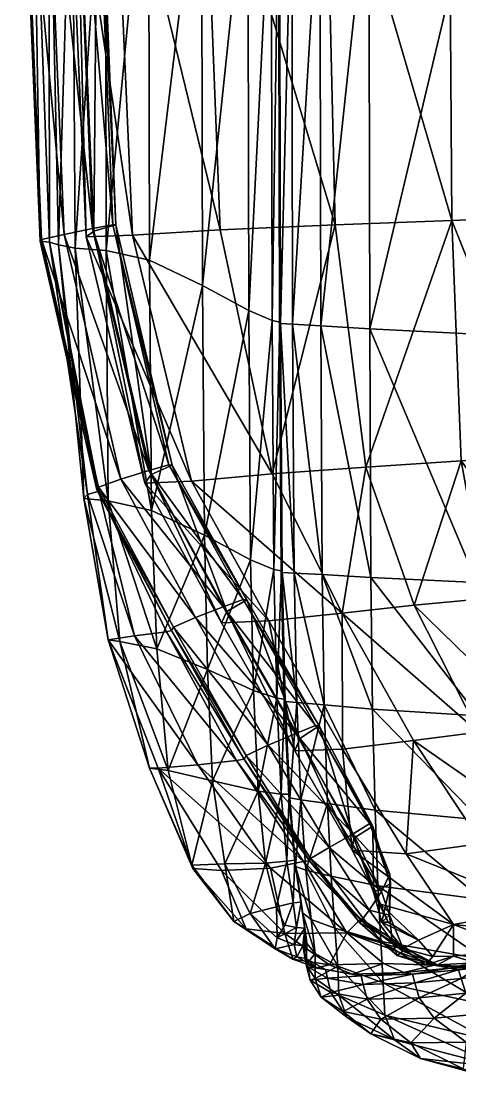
# Model space of a CAD drawing. Header units: centimetres. Extents: x -42.2 to 42.2, y -34.8 to 34.8.
# Drawn here: x -42.199 to -40.171, y -32.565 to -27.63 of the extents above; entities that cross this region are included whole.
import ezdxf

# ---------------------------------------------------------------- set-up
doc = ezdxf.new("R2010")
doc.units = ezdxf.units.CM
doc.layers.get('0').update_dxf_attribs({"true_color": 0x1c95b1})

msp = doc.modelspace()

# ---------------------------------------------------------------- meshes
at = {"color": 96, "true_color": 0x068706}
mesh = msp.add_polyface(dxfattribs=at)
corners = [(-40.9483, -26.9258, 15.5328), (-41.0047, -26.9196, 15.3865), (-41.0001, -29.0283, 15.3809), (-42.0717, -26.5664, 3.9151), (-42.1455, -26.5623, 0.4731), (-42.0691, -28.6529, 0.4714), (-41.9642, -26.5718, 8.0009), (-42.0267, -28.6653, 3.9152), (-41.81, -26.5773, 11.3776), (-41.9504, -28.6798, 8.0025), (-41.6099, -26.6203, 13.7483), (-41.8062, -28.6908, 11.3787), (-40.7471, -28.5722, -20.0875), (-41.2797, -28.5955, -14.438), (-41.3599, -26.5486, -14.4349), (-41.7756, -26.5542, -8.2924), (-41.6844, -28.6194, -8.2953), (-41.9897, -26.553, -3.4444), (-41.8996, -28.627, -3.4467), (-41.3649, -26.7381, 14.816), (-41.1509, -26.8572, 15.1308), (-41.1529, -23.8917, 15.1307), (-41.3668, -23.7698, 14.8146), (-41.6057, -28.7357, 13.7477), (-41.3605, -28.8522, 14.8134), (-41.0099, -26.9164, 15.3037), (-41.0072, -23.9589, 15.3874), (-41.0081, -26.9125, 15.2629), (-41.0122, -23.9535, 15.3044), (-41.0035, -29.0225, 15.2577), (-41.0053, -29.0261, 15.2985), (-41.0435, -26.904, 15.2425), (-41.1464, -28.969, 15.1263), (-41.039, -29.0146, 15.2374), (-41.0103, -23.9488, 15.2636), (-41.0456, -23.9398, 15.2431), (-42.1987, -26.5608, -0.9723), (-42.1924, -26.5569, -1.3277), (-42.1049, -28.64, -1.3299), (-42.1113, -28.6483, -0.9746), (-41.9508, -26.5385, -1.6774), (-41.8639, -28.6011, -1.6793), (-41.8452, -26.5242, -1.5238), (-41.7612, -28.5725, -1.5253), (-41.8594, -26.5236, -1.5156), (-41.7759, -28.5717, -1.5171), (-41.9536, -26.5323, -1.5439), (-41.8689, -28.5894, -1.5457), (-42.0876, -26.5453, -1.4998), (-42.0013, -28.6163, -1.5018)]
mesh.append_faces([[corners[k] for k in face] for face in [(0, 1, 2), (3, 4, 5), (6, 3, 7), (8, 6, 9), (10, 8, 11), (12, 13, 14), (15, 14, 13), (13, 16, 15), (17, 15, 16), (16, 18, 17), (19, 20, 21), (10, 19, 22), (19, 10, 23), (20, 19, 24), (25, 1, 26), (27, 25, 28), (25, 27, 29), (1, 25, 30), (31, 20, 32), (27, 31, 33), (31, 27, 34), (20, 31, 35), (36, 37, 38), (4, 36, 39), (40, 17, 18), (18, 41, 40), (42, 40, 41), (41, 43, 42), (44, 42, 43), (43, 45, 44), (46, 44, 45), (45, 47, 46), (48, 46, 47), (47, 49, 48), (37, 48, 49)]], dxfattribs={"vtx2": -1, "color": 96})
mesh = msp.add_polyface(dxfattribs=at)
corners = [(-38.5195, -26.8461, -29.5701), (-38.6293, -26.8398, -29.5154), (-38.6273, -24.0759, -29.5118), (-38.3482, -26.8581, -29.6127), (-38.5174, -24.0905, -29.5663), (-38.3497, -28.8124, -29.6136), (-38.5204, -28.8079, -29.5712), (-38.0773, -26.8793, -29.6463), (-38.3461, -24.1144, -29.6087), (-37.5298, -26.9127, -29.6741), (-38.0751, -24.1532, -29.6422), (-37.532, -28.8403, -29.6748), (-38.0791, -28.8226, -29.6471), (-39.1773, -27.0522, 16.1719), (-40.1, -26.9986, 15.9875), (-40.0961, -29.0783, 15.9769), (-37.9558, -27.1325, 16.3264), (-39.1733, -29.1143, 16.1598), (-37.9592, -24.3124, 16.3319), (-39.1804, -24.1771, 16.1769), (-40.591, -26.9618, 15.84), (-40.103, -24.0906, 15.9918), (-40.8179, -26.9387, 15.6987), (-40.5938, -24.0306, 15.8436), (-40.8136, -29.0394, 15.6907), (-40.5869, -29.0541, 15.8308), (-40.9483, -26.9258, 15.5328), (-40.8205, -23.9921, 15.7015), (-41.0047, -26.9196, 15.3865), (-40.9508, -23.9699, 15.5346), (-40.9438, -29.0317, 15.5262), (-38.716, -26.8363, -29.4454), (-38.6296, -28.8077, -29.5166), (-38.8097, -26.835, -29.3436), (-38.7158, -28.8101, -29.4467), (-38.808, -24.0573, -29.3405), (-38.7141, -24.065, -29.4421), (-38.9403, -26.8355, -29.1934), (-38.809, -28.8145, -29.3449), (-39.0924, -26.7972, -28.9782), (-38.9393, -28.8205, -29.1948), (-39.0912, -24.009, -28.9758), (-38.9389, -24.0522, -29.1906), (-39.2502, -26.6794, -28.6817), (-39.091, -28.7872, -28.9797), (-39.4635, -26.563, -28.0718), (-39.2484, -28.6739, -28.6831), (-39.4628, -23.7648, -28.0699), (-39.2492, -23.8866, -28.6795), (-39.7822, -26.5291, -26.9169), (-39.4614, -28.5624, -28.0732), (-40.2208, -26.5361, -24.4952), (-39.7796, -28.535, -26.9182), (-40.2069, -28.5515, -24.4967), (-40.7942, -26.5426, -20.0852), (-41.3599, -26.5486, -14.4349), (-40.7471, -28.5722, -20.0875)]
mesh.append_faces([[corners[k] for k in face] for face in [(0, 1, 2), (3, 0, 4), (0, 3, 5), (1, 0, 6), (7, 3, 8), (9, 7, 10), (7, 9, 11), (3, 7, 12), (13, 14, 15), (16, 13, 17), (13, 16, 18), (14, 13, 19), (20, 14, 21), (22, 20, 23), (20, 22, 24), (14, 20, 25), (26, 22, 27), (28, 26, 29), (22, 26, 30), (31, 1, 32), (33, 31, 34), (31, 33, 35), (1, 31, 36), (37, 33, 38), (39, 37, 40), (37, 39, 41), (33, 37, 42), (43, 39, 44), (45, 43, 46), (43, 45, 47), (39, 43, 48), (49, 45, 50), (51, 49, 52), (52, 53, 51), (54, 51, 53), (55, 54, 56)]], dxfattribs={"vtx2": -1, "color": 96})
mesh = msp.add_polyface(dxfattribs=at)
corners = [(-38.3497, -28.8124, -29.6136), (-38.5204, -28.8079, -29.5712), (-38.5195, -26.8461, -29.5701), (-38.6296, -28.8077, -29.5166), (-38.6293, -26.8398, -29.5154), (-37.532, -28.8403, -29.6748), (-38.0791, -28.8226, -29.6471), (-38.0773, -26.8793, -29.6463), (-38.3482, -26.8581, -29.6127), (-40.0961, -29.0783, 15.9769), (-39.1733, -29.1143, 16.1598), (-39.1773, -27.0522, 16.1719), (-37.9517, -29.1616, 16.313), (-37.9558, -27.1325, 16.3264), (-40.8136, -29.0394, 15.6907), (-40.5869, -29.0541, 15.8308), (-40.591, -26.9618, 15.84), (-40.1, -26.9986, 15.9875), (-41.0001, -29.0283, 15.3809), (-40.9438, -29.0317, 15.5262), (-40.9483, -26.9258, 15.5328), (-40.8179, -26.9387, 15.6987), (-38.6256, -29.8837, -29.5138), (-38.5177, -29.8812, -29.5678), (-38.3485, -29.8832, -29.6098), (-38.0793, -29.8905, -29.6428), (-38.7158, -28.8101, -29.4467), (-38.716, -26.8363, -29.4454), (-38.809, -28.8145, -29.3449), (-38.8097, -26.835, -29.3436), (-38.9393, -28.8205, -29.1948), (-38.9403, -26.8355, -29.1934), (-39.091, -28.7872, -28.9797), (-39.0924, -26.7972, -28.9782), (-39.0836, -29.8822, -28.9798), (-38.9325, -29.9106, -29.1943), (-38.8029, -29.8994, -29.3437), (-38.7106, -29.8901, -29.4446), (-39.2484, -28.6739, -28.6831), (-39.2502, -26.6794, -28.6817), (-39.4614, -28.5624, -28.0732), (-39.4635, -26.563, -28.0718), (-39.7796, -28.535, -26.9182), (-39.7822, -26.5291, -26.9169), (-39.771, -29.6423, -26.9189), (-40.1649, -29.6646, -24.4979), (-40.2069, -28.5515, -24.4967), (-39.4532, -29.6654, -28.0738), (-39.2406, -29.7729, -28.6836), (-40.7471, -28.5722, -20.0875), (-40.7942, -26.5426, -20.0852), (-40.6057, -29.6929, -20.09), (-41.0391, -29.7248, -14.4418)]
mesh.append_faces([[corners[k] for k in face] for face in [(0, 1, 2), (1, 3, 4), (5, 6, 7), (6, 0, 8), (9, 10, 11), (10, 12, 13), (14, 15, 16), (15, 9, 17), (18, 19, 20), (19, 14, 21), (22, 3, 1), (23, 1, 0), (24, 0, 6), (25, 6, 5), (3, 26, 27), (26, 28, 29), (28, 30, 31), (30, 32, 33), (34, 32, 30), (35, 30, 28), (36, 28, 26), (37, 26, 3), (32, 38, 39), (38, 40, 41), (40, 42, 43), (44, 45, 46), (46, 42, 44), (47, 44, 42), (42, 40, 47), (47, 40, 38), (48, 38, 32), (46, 49, 50), (49, 51, 52), (51, 49, 46), (46, 45, 51)]], dxfattribs={"vtx2": -1, "color": 96})
mesh = msp.add_polyface(dxfattribs=at)
corners = [(-42.0691, -28.6529, 0.4714), (-42.0267, -28.6653, 3.9152), (-42.0717, -26.5664, 3.9151), (-41.9504, -28.6798, 8.0025), (-41.9642, -26.5718, 8.0009), (-41.8062, -28.6908, 11.3787), (-41.81, -26.5773, 11.3776), (-41.6057, -28.7357, 13.7477), (-41.6099, -26.6203, 13.7483), (-41.5969, -29.8934, 13.7416), (-41.7973, -29.8499, 11.3761), (-41.9102, -29.8384, 8.0017), (-41.8924, -29.8202, 3.9132), (-41.0391, -29.7248, -14.4418), (-41.2797, -28.5955, -14.438), (-40.7471, -28.5722, -20.0875), (-41.8996, -28.627, -3.4467), (-41.6844, -28.6194, -8.2953), (-41.4109, -29.7579, -8.2998), (-41.3605, -28.8522, 14.8134), (-41.3649, -26.7381, 14.816), (-41.1464, -28.969, 15.1263), (-41.1509, -26.8572, 15.1308), (-41.3519, -30.0077, 14.8039), (-41.0035, -29.0225, 15.2577), (-41.0053, -29.0261, 15.2985), (-41.0099, -26.9164, 15.3037), (-41.0001, -29.0283, 15.3809), (-41.0047, -26.9196, 15.3865), (-41.039, -29.0146, 15.2374), (-41.0435, -26.904, 15.2425), (-41.0081, -26.9125, 15.2629), (-42.1049, -28.64, -1.3299), (-42.1113, -28.6483, -0.9746), (-42.1987, -26.5608, -0.9723), (-42.1455, -26.5623, 0.4731), (-41.849, -29.7978, -0.9792), (-41.8414, -29.7854, -1.3345), (-41.5979, -29.7271, -1.6834), (-41.5005, -29.6838, -1.5291), (-41.7612, -28.5725, -1.5253), (-41.8639, -28.6011, -1.6793), (-41.6282, -29.767, -3.4512), (-41.5165, -29.6827, -1.5213), (-41.6084, -29.7095, -1.5503), (-41.8689, -28.5894, -1.5457), (-41.7759, -28.5717, -1.5171), (-42.0013, -28.6163, -1.5018), (-42.1924, -26.5569, -1.3277), (-41.739, -29.7498, -1.5064)]
mesh.append_faces([[corners[k] for k in face] for face in [(0, 1, 2), (1, 3, 4), (3, 5, 6), (5, 7, 8), (9, 7, 5), (10, 5, 3), (11, 3, 1), (12, 1, 0), (13, 14, 15), (16, 17, 18), (17, 14, 13), (7, 19, 20), (19, 21, 22), (21, 19, 23), (19, 7, 9), (24, 25, 26), (25, 27, 28), (21, 29, 30), (29, 24, 31), (32, 33, 34), (33, 0, 35), (0, 33, 36), (33, 32, 37), (38, 39, 40), (40, 41, 38), (42, 38, 41), (41, 16, 42), (43, 44, 45), (45, 46, 43), (39, 43, 46), (46, 40, 39), (47, 32, 48), (32, 47, 49), (44, 49, 47), (47, 45, 44)]], dxfattribs={"vtx2": -1, "color": 96})
mesh = msp.add_polyface(dxfattribs=at)
corners = [(-40.8136, -29.0394, 15.6907), (-40.8073, -30.1905, 15.6734), (-40.5816, -30.2046, 15.8113), (-40.9438, -29.0317, 15.5262), (-40.9365, -30.1834, 15.5109), (-41.0001, -29.0283, 15.3809), (-40.9921, -30.1802, 15.3672), (-41.8062, -28.6908, 11.3787), (-41.7973, -29.8499, 11.3761), (-41.5969, -29.8934, 13.7416), (-41.9504, -28.6798, 8.0025), (-41.9102, -29.8384, 8.0017), (-42.0267, -28.6653, 3.9152), (-41.8924, -29.8202, 3.9132), (-42.0691, -28.6529, 0.4714), (-41.84, -29.8038, 0.4673), (-41.6756, -30.4741, 3.9086), (-40.715, -30.3686, -14.4479), (-41.0391, -29.7248, -14.4418), (-40.6057, -29.6929, -20.09), (-41.4109, -29.7579, -8.2998), (-41.6282, -29.767, -3.4512), (-41.8996, -28.627, -3.4467), (-41.6844, -28.6194, -8.2953), (-41.0541, -30.4054, -8.3073), (-41.3519, -30.0077, 14.8039), (-41.138, -30.1222, 15.1143), (-41.1464, -28.969, 15.1263), (-41.3605, -28.8522, 14.8134), (-40.997, -30.1777, 15.2853), (-41.0053, -29.0261, 15.2985), (-40.9953, -30.1738, 15.2446), (-41.0035, -29.0225, 15.2577), (-41.0307, -30.1664, 15.2244), (-41.039, -29.0146, 15.2374), (-41.849, -29.7978, -0.9792), (-41.8414, -29.7854, -1.3345), (-41.4949, -30.4343, -1.3428), (-41.5038, -30.4498, -0.9877), (-42.1113, -28.6483, -0.9746), (-41.5979, -29.7271, -1.6834), (-41.2735, -30.4132, -3.4593), (-41.5005, -29.6838, -1.5291), (-41.2485, -30.3616, -1.6913), (-41.5165, -29.6827, -1.5213), (-41.1561, -30.307, -1.5368), (-41.6084, -29.7095, -1.5503), (-41.1733, -30.3056, -1.5293), (-41.739, -29.7498, -1.5064), (-42.1049, -28.64, -1.3299), (-41.2644, -30.3392, -1.5588), (-41.3933, -30.3898, -1.5149)]
mesh.append_faces([[corners[k] for k in face] for face in [(0, 1, 2), (3, 4, 1), (1, 0, 3), (4, 3, 5), (5, 6, 4), (7, 8, 9), (10, 11, 8), (12, 13, 11), (14, 15, 13), (16, 13, 15), (17, 18, 19), (20, 21, 22), (18, 20, 23), (20, 18, 17), (21, 20, 24), (25, 26, 27), (9, 25, 28), (29, 6, 5), (5, 30, 29), (31, 29, 30), (30, 32, 31), (33, 31, 32), (32, 34, 33), (26, 33, 34), (34, 27, 26), (35, 36, 37), (15, 35, 38), (35, 15, 14), (36, 35, 39), (40, 21, 41), (42, 40, 43), (44, 42, 45), (46, 44, 47), (48, 36, 49), (48, 46, 50), (36, 48, 51)]], dxfattribs={"vtx2": -1, "color": 96})
mesh = msp.add_polyface(dxfattribs=at)
corners = [(-40.5816, -30.2046, 15.8113), (-40.5738, -30.8133, 15.7758), (-40.0853, -30.8443, 15.9151), (-40.0914, -30.2277, 15.955), (-40.5869, -29.0541, 15.8308), (-40.0961, -29.0783, 15.9769), (-40.8136, -29.0394, 15.6907), (-40.8073, -30.1905, 15.6734), (-40.7975, -30.7934, 15.6415), (-39.169, -30.2617, 16.1345), (-39.1733, -29.1143, 16.1598), (-39.1637, -30.8878, 16.0888), (-38.9325, -29.9106, -29.1943), (-38.9173, -30.4856, -29.192), (-39.0675, -30.4681, -28.9789), (-39.0836, -29.8822, -28.9798), (-38.9393, -28.8205, -29.1948), (-39.771, -29.6423, -26.9189), (-39.4532, -29.6654, -28.0738), (-39.4268, -30.2896, -28.0741), (-39.7164, -30.2751, -26.9193), (-40.1649, -29.6646, -24.4979), (-40.0491, -30.3009, -24.4991), (-39.2406, -29.7729, -28.6836), (-39.2239, -30.3783, -28.6834), (-39.2484, -28.6739, -28.6831), (-39.091, -28.7872, -28.9797), (-39.1954, -30.8921, -28.6829), (-39.3699, -30.8529, -28.0742), (-39.5758, -30.857, -26.9197), (-39.8137, -30.8858, -24.5007), (-39.0399, -30.9309, -28.9769), (-40.6057, -29.6929, -20.09), (-40.381, -30.3329, -20.0935), (-40.715, -30.3686, -14.4479), (-40.084, -30.9205, -20.0989)]
mesh.append_faces([[corners[k] for k in face] for face in [(0, 1, 2), (2, 3, 0), (4, 0, 3), (3, 5, 4), (0, 4, 6), (1, 0, 7), (7, 8, 1), (9, 10, 5), (5, 3, 9), (11, 9, 3), (3, 2, 11), (12, 13, 14), (14, 15, 12), (16, 12, 15), (17, 18, 19), (19, 20, 17), (21, 17, 20), (20, 22, 21), (23, 24, 19), (19, 18, 23), (25, 23, 18), (26, 15, 23), (24, 23, 15), (15, 14, 24), (27, 24, 14), (28, 19, 24), (29, 20, 19), (19, 28, 29), (30, 22, 20), (31, 14, 13), (32, 33, 34), (33, 32, 21), (21, 22, 33), (34, 33, 35), (33, 22, 30)]], dxfattribs={"vtx2": -1, "color": 96})
mesh = msp.add_polyface(dxfattribs=at)
corners = [(-40.7975, -30.7934, 15.6415), (-40.8073, -30.1905, 15.6734), (-40.9365, -30.1834, 15.5109), (-40.9245, -30.7831, 15.4827), (-40.9921, -30.1802, 15.3672), (-41.7973, -29.8499, 11.3761), (-41.7439, -30.5001, 11.3691), (-41.5718, -30.5339, 13.7284), (-41.5969, -29.8934, 13.7416), (-41.9102, -29.8384, 8.0017), (-41.7973, -30.4924, 7.9985), (-41.8924, -29.8202, 3.9132), (-41.6756, -30.4741, 3.9086), (-41.84, -29.8038, 0.4673), (-41.528, -30.4563, 0.4597), (-40.715, -30.3686, -14.4479), (-41.0541, -30.4054, -8.3073), (-41.4109, -29.7579, -8.2998), (-41.2735, -30.4132, -3.4593), (-41.6282, -29.767, -3.4512), (-41.3519, -30.0077, 14.8039), (-41.3371, -30.63, 14.7846), (-41.138, -30.1222, 15.1143), (-41.1241, -30.7269, 15.0906), (-40.997, -30.1777, 15.2853), (-40.9953, -30.1738, 15.2446), (-40.9815, -30.7679, 15.2201), (-40.9831, -30.7728, 15.2608), (-40.9785, -30.7778, 15.3417), (-41.0307, -30.1664, 15.2244), (-41.0171, -30.7627, 15.1996), (-41.4949, -30.4343, -1.3428), (-41.5038, -30.4498, -0.9877), (-41.849, -29.7978, -0.9792), (-41.2485, -30.3616, -1.6913), (-41.5979, -29.7271, -1.6834), (-41.1561, -30.307, -1.5368), (-41.5005, -29.6838, -1.5291), (-40.911, -30.9497, -1.7046), (-41.1733, -30.3056, -1.5293), (-41.5165, -29.6827, -1.5213), (-41.2644, -30.3392, -1.5588), (-41.6084, -29.7095, -1.5503), (-40.8385, -30.889, -1.5425), (-40.8208, -30.8905, -1.5498), (-41.3933, -30.3898, -1.5149), (-41.739, -29.7498, -1.5064), (-41.8414, -29.7854, -1.3345), (-40.929, -30.9255, -1.5722)]
mesh.append_faces([[corners[k] for k in face] for face in [(0, 1, 2), (3, 2, 4), (5, 6, 7), (7, 8, 5), (6, 5, 9), (9, 10, 6), (11, 12, 10), (10, 9, 11), (13, 14, 12), (15, 16, 17), (16, 18, 19), (20, 8, 7), (7, 21, 20), (22, 20, 21), (21, 23, 22), (24, 25, 26), (26, 27, 24), (4, 24, 27), (27, 28, 4), (29, 22, 23), (23, 30, 29), (25, 29, 30), (30, 26, 25), (31, 32, 33), (32, 14, 13), (18, 34, 35), (34, 36, 37), (36, 34, 38), (36, 39, 40), (39, 41, 42), (41, 39, 43), (39, 36, 44), (41, 45, 46), (45, 31, 47), (45, 41, 48)]], dxfattribs={"vtx2": -1, "color": 96})
mesh = msp.add_polyface(dxfattribs=at)
corners = [(-40.906, -31.2332, 15.4371), (-40.9574, -31.2235, 15.3007), (-40.9302, -31.5416, 15.2318), (-40.7827, -31.2497, 15.5899), (-40.8831, -31.5592, 15.3573), (-40.7975, -30.7934, 15.6415), (-40.9245, -30.7831, 15.4827), (-40.9785, -30.7778, 15.3417), (-40.9365, -30.1834, 15.5109), (-40.9921, -30.1802, 15.3672), (-40.7128, -30.9979, -8.3193), (-41.0541, -30.4054, -8.3073), (-40.715, -30.3686, -14.4479), (-40.6683, -31.4661, -3.3566), (-40.9336, -31.0057, -3.4725), (-40.9615, -31.2134, 15.2215), (-40.9831, -30.7728, 15.2608), (-40.9604, -31.2067, 15.1806), (-40.9815, -30.7679, 15.2201), (-40.9341, -31.5124, 15.1167), (-40.9339, -31.5234, 15.1569), (-40.9962, -31.2069, 15.1591), (-40.9704, -31.5164, 15.0954), (-41.0171, -30.7627, 15.1996), (-40.8609, -31.5048, -1.3841), (-40.866, -31.515, -1.0494), (-41.1673, -31.0449, -1.0013), (-40.8932, -31.5183, 0.327), (-41.2029, -31.0517, 0.4475), (-40.911, -30.9497, -1.7046), (-40.6601, -31.4099, -1.7315), (-40.8208, -30.8905, -1.5498), (-41.1561, -30.307, -1.5368), (-40.8385, -30.889, -1.5425), (-40.929, -30.9255, -1.5722), (-41.2644, -30.3392, -1.5588), (-41.1733, -30.3056, -1.5293), (-40.5731, -31.3553, -1.5835), (-40.587, -31.343, -1.5683), (-40.6643, -31.3906, -1.5965), (-41.0571, -30.9801, -1.5284), (-40.7746, -31.4539, -1.5508), (-41.1581, -31.0282, -1.3564)]
mesh.append_faces([[corners[k] for k in face] for face in [(0, 1, 2), (3, 0, 4), (0, 3, 5), (5, 6, 0), (1, 0, 6), (6, 7, 1), (8, 6, 5), (9, 7, 6), (10, 11, 12), (13, 14, 10), (11, 10, 14), (15, 1, 7), (7, 16, 15), (17, 15, 16), (16, 18, 17), (15, 17, 19), (1, 15, 20), (17, 21, 22), (21, 17, 18), (18, 23, 21), (24, 25, 26), (25, 27, 28), (29, 14, 13), (13, 30, 29), (31, 29, 30), (29, 31, 32), (33, 34, 35), (31, 33, 36), (33, 31, 37), (34, 33, 38), (38, 39, 34), (40, 34, 39), (39, 41, 40), (42, 40, 41), (41, 24, 42)]], dxfattribs={"vtx2": -1, "color": 96})
mesh = msp.add_polyface(dxfattribs=at)
corners = [(-40.0768, -31.3257, 15.8507), (-39.1567, -31.3865, 16.015), (-39.1637, -30.8878, 16.0888), (-40.0853, -30.8443, 15.9151), (-40.5625, -31.2803, 15.7184), (-40.5738, -30.8133, 15.7758), (-40.7975, -30.7934, 15.6415), (-40.7827, -31.2497, 15.5899), (-40.5496, -31.6306, 15.6161), (-39.0334, -31.5807, -28.0745), (-39.2497, -31.3013, -28.0743), (-39.1145, -31.2895, -28.6822), (-38.9406, -31.5458, -28.6818), (-38.9742, -31.2752, -28.9748), (-39.0675, -30.4681, -28.9789), (-39.0399, -30.9309, -28.9769), (-39.1954, -30.8921, -28.6829), (-39.3699, -30.8529, -28.0742), (-39.2239, -30.3783, -28.6834), (-39.3682, -31.3242, -26.9201), (-39.5758, -30.857, -26.9197), (-39.5221, -31.3555, -24.5029), (-39.8137, -30.8858, -24.5007), (-39.7164, -30.2751, -26.9193), (-38.8909, -30.9252, -29.1877), (-38.8406, -31.2445, -29.183), (-38.9173, -30.4856, -29.192), (-40.715, -30.3686, -14.4479), (-40.3844, -30.9587, -14.4573), (-40.7128, -30.9979, -8.3193), (-40.418, -31.4834, -7.8031), (-40.0694, -31.4346, -14.3374), (-40.6683, -31.4661, -3.3566), (-40.084, -30.9205, -20.0989), (-40.381, -30.3329, -20.0935), (-39.7633, -31.3921, -20.1063), (-40.6601, -31.4099, -1.7315), (-40.5731, -31.3553, -1.5835), (-40.8208, -30.8905, -1.5498), (-40.587, -31.343, -1.5683), (-40.8385, -30.889, -1.5425)]
mesh.append_faces([[corners[k] for k in face] for face in [(0, 1, 2), (2, 3, 0), (4, 5, 6), (6, 7, 4), (8, 4, 7), (5, 4, 0), (0, 3, 5), (9, 10, 11), (12, 11, 13), (14, 15, 16), (11, 16, 15), (15, 13, 11), (16, 11, 10), (10, 17, 16), (18, 16, 17), (19, 20, 17), (17, 10, 19), (20, 19, 21), (21, 22, 20), (23, 20, 22), (24, 25, 13), (13, 15, 24), (26, 24, 15), (27, 28, 29), (30, 29, 28), (28, 31, 30), (29, 30, 32), (33, 28, 27), (22, 33, 34), (33, 22, 21), (21, 35, 33), (28, 33, 35), (35, 31, 28), (36, 37, 38), (37, 39, 40)]], dxfattribs={"vtx2": -1, "color": 96})
mesh = msp.add_polyface(dxfattribs=at)
corners = [(-41.3831, -31.0703, 3.9009), (-41.2029, -31.0517, 0.4475), (-40.8932, -31.5183, 0.327), (-41.0455, -31.5485, 3.6186), (-41.5651, -31.0868, 7.9928), (-41.7973, -30.4924, 7.9985), (-41.6756, -30.4741, 3.9086), (-41.528, -30.4563, 0.4597), (-41.6064, -31.087, 11.3572), (-41.7439, -30.5001, 11.3691), (-41.4047, -31.5505, 11.344), (-41.4096, -31.5347, 13.6802), (-41.5188, -31.0976, 13.7063), (-41.5718, -30.5339, 13.7284), (-40.9336, -31.0057, -3.4725), (-41.2735, -30.4132, -3.4593), (-41.0541, -30.4054, -8.3073), (-41.3139, -31.1449, 14.7525), (-41.1027, -31.1932, 15.0515), (-41.1241, -30.7269, 15.0906), (-41.3371, -30.63, 14.7846), (-41.2567, -31.5289, 14.7088), (-40.9962, -31.2069, 15.1591), (-41.0691, -31.5254, 14.9929), (-41.0171, -30.7627, 15.1996), (-41.1673, -31.0449, -1.0013), (-41.1581, -31.0282, -1.3564), (-40.8609, -31.5048, -1.3841), (-40.866, -31.515, -1.0494), (-41.5038, -30.4498, -0.9877), (-41.4949, -30.4343, -1.3428), (-40.911, -30.9497, -1.7046), (-41.2485, -30.3616, -1.6913), (-41.0571, -30.9801, -1.5284), (-41.3933, -30.3898, -1.5149), (-40.929, -30.9255, -1.5722)]
mesh.append_faces([[corners[k] for k in face] for face in [(0, 1, 2), (2, 3, 0), (4, 0, 3), (0, 4, 5), (5, 6, 0), (1, 0, 6), (6, 7, 1), (8, 9, 5), (5, 4, 8), (10, 8, 4), (8, 10, 11), (11, 12, 8), (9, 8, 12), (12, 13, 9), (14, 15, 16), (17, 18, 19), (19, 20, 17), (12, 17, 20), (20, 13, 12), (17, 12, 11), (18, 17, 21), (22, 18, 23), (18, 22, 24), (24, 19, 18), (25, 26, 27), (1, 25, 28), (25, 1, 7), (7, 29, 25), (26, 25, 29), (29, 30, 26), (14, 31, 32), (32, 15, 14), (33, 26, 30), (30, 34, 33), (35, 33, 34)]], dxfattribs={"vtx2": -1, "color": 96})
mesh = msp.add_polyface(dxfattribs=at)
corners = [(-40.9302, -31.5416, 15.2318), (-40.8831, -31.5592, 15.3573), (-40.906, -31.2332, 15.4371), (-41.0455, -31.5485, 3.6186), (-40.6934, -31.8483, 2.7901), (-40.9797, -31.8521, 7.706), (-41.2729, -31.5604, 7.9176), (-41.5651, -31.0868, 7.9928), (-41.4047, -31.5505, 11.344), (-41.1584, -31.8306, 11.3329), (-41.2162, -31.7956, 13.6546), (-41.4096, -31.5347, 13.6802), (-41.2567, -31.5289, 14.7088), (-41.3139, -31.1449, 14.7525), (-41.0691, -31.5254, 14.9929), (-41.1027, -31.1932, 15.0515), (-41.1398, -31.7588, 14.6547), (-41.0186, -31.7275, 14.911), (-41.0253, -31.923, 13.6344), (-41.0157, -31.8712, 14.6095), (-40.9802, -31.8135, 14.8012), (-40.9023, -31.7265, 15.0562), (-40.8985, -31.7564, 15.1225), (-40.9339, -31.5234, 15.1569), (-40.9048, -31.7072, 15.0186), (-40.9341, -31.5124, 15.1167), (-40.9615, -31.2134, 15.2215), (-40.9574, -31.2235, 15.3007), (-40.9704, -31.5164, 15.0954), (-40.9962, -31.2069, 15.1591), (-40.9604, -31.2067, 15.1806), (-40.9258, -31.8244, 14.8443), (-40.9419, -31.7089, 15.0013), (-40.8876, -31.8273, 14.8556)]
mesh.append_faces([[corners[k] for k in face] for face in [(0, 1, 2), (3, 4, 5), (5, 6, 3), (3, 6, 7), (7, 6, 8), (9, 8, 6), (6, 5, 9), (8, 9, 10), (10, 11, 8), (11, 12, 13), (12, 14, 15), (16, 17, 14), (14, 12, 16), (10, 16, 12), (12, 11, 10), (16, 10, 18), (17, 16, 19), (19, 20, 17), (21, 22, 0), (0, 23, 21), (24, 21, 23), (23, 25, 24), (25, 23, 26), (23, 0, 27), (14, 28, 29), (28, 25, 30), (31, 20, 19), (32, 17, 20), (20, 31, 32), (24, 32, 31), (31, 33, 24), (32, 24, 25), (25, 28, 32), (17, 32, 28), (28, 14, 17)]], dxfattribs={"vtx2": -1, "color": 96})
mesh = msp.add_polyface(dxfattribs=at)
corners = [(-40.5366, -31.8889, 15.4461), (-40.5496, -31.6306, 15.6161), (-40.7654, -31.5856, 15.4973), (-40.7479, -31.8275, 15.3425), (-40.8831, -31.5592, 15.3573), (-40.8578, -31.7867, 15.2263), (-40.9302, -31.5416, 15.2318), (-40.8985, -31.7564, 15.1225), (-40.8402, -31.9442, 15.0149), (-40.7827, -31.2497, 15.5899), (-40.6934, -31.8483, 2.7901), (-41.0455, -31.5485, 3.6186), (-40.8932, -31.5183, 0.327), (-40.6276, -31.7842, -0.0055), (-40.9023, -31.7265, 15.0562), (-40.9048, -31.7072, 15.0186), (-40.8876, -31.8273, 14.8556), (-40.8824, -31.8555, 14.8868), (-40.8775, -31.8981, 14.9395), (-40.6267, -31.7918, -1.161), (-40.4343, -31.9329, -1.3265), (-40.866, -31.515, -1.0494), (-40.6334, -31.8017, -1.4349), (-40.8609, -31.5048, -1.3841), (-40.5702, -31.6609, -1.7803), (-40.5373, -31.716, -2.9773), (-40.5022, -31.7998, -2.3699), (-40.531, -31.7992, -1.8148), (-40.4916, -31.6222, -1.6532), (-40.5731, -31.3553, -1.5835), (-40.6601, -31.4099, -1.7315), (-40.6683, -31.4661, -3.3566), (-40.4939, -31.5772, -1.6143), (-40.5324, -31.657, -1.6379), (-40.6643, -31.3906, -1.5965), (-40.587, -31.343, -1.5683), (-40.5904, -31.7443, -1.586), (-40.7746, -31.4539, -1.5508), (-40.4956, -31.7665, -1.6994), (-40.4832, -31.8878, -1.66)]
mesh.append_faces([[corners[k] for k in face] for face in [(0, 1, 2), (2, 3, 0), (4, 5, 3), (3, 2, 4), (5, 4, 6), (6, 7, 5), (8, 5, 7), (4, 2, 9), (9, 2, 1), (10, 11, 12), (12, 13, 10), (14, 15, 16), (16, 17, 14), (7, 14, 17), (17, 18, 7), (13, 19, 20), (19, 13, 12), (12, 21, 19), (22, 19, 21), (21, 23, 22), (24, 25, 26), (26, 27, 24), (28, 24, 27), (24, 28, 29), (29, 30, 24), (25, 24, 30), (30, 31, 25), (32, 33, 34), (34, 35, 32), (35, 29, 28), (36, 22, 23), (23, 37, 36), (33, 36, 37), (37, 34, 33), (36, 33, 38), (22, 36, 39)]], dxfattribs={"vtx2": -1, "color": 96})
mesh = msp.add_polyface(dxfattribs=at)
corners = [(-40.5496, -31.6306, 15.6161), (-40.5366, -31.8889, 15.4461), (-40.0561, -31.972, 15.5562), (-40.5625, -31.2803, 15.7184), (-40.0668, -31.6942, 15.7387), (-40.6276, -31.7842, -0.0055), (-40.4692, -31.8862, -0.7052), (-40.3922, -31.936, -0.2314), (-40.6934, -31.8483, 2.7901), (-40.2885, -31.9977, -0.0802), (-40.5232, -31.9908, 3.4152), (-40.2737, -31.9959, -1.5365), (-40.4343, -31.9329, -1.3265), (-40.4607, -31.9539, -1.5356), (-40.3279, -31.9967, -1.7128), (-40.1992, -31.9565, -2.9342), (-40.2946, -31.9573, -2.3325), (-40.4295, -32.0325, 3.6234), (-40.217, -32.0123, -0.0305), (-40.6267, -31.7918, -1.161), (-40.531, -31.7992, -1.8148), (-40.4956, -31.7665, -1.6994), (-40.4916, -31.6222, -1.6532), (-40.4939, -31.5772, -1.6143), (-40.587, -31.343, -1.5683), (-40.5324, -31.657, -1.6379), (-40.3623, -31.8825, -2.9914), (-40.2004, -31.8102, -6.226), (-40.5373, -31.716, -2.9773), (-40.5022, -31.7998, -2.3699), (-40.6683, -31.4661, -3.3566), (-40.418, -31.4834, -7.8031), (-40.4319, -31.9211, -1.799), (-40.4832, -31.8878, -1.66), (-40.5904, -31.7443, -1.586), (-40.6334, -31.8017, -1.4349)]
mesh.append_faces([[corners[k] for k in face] for face in [(0, 1, 2), (3, 0, 4), (5, 6, 7), (8, 7, 9), (9, 10, 8), (9, 7, 11), (12, 11, 7), (7, 6, 12), (11, 12, 13), (13, 14, 11), (15, 11, 14), (14, 16, 15), (17, 10, 9), (9, 18, 17), (13, 12, 19), (12, 6, 5), (20, 21, 22), (22, 23, 24), (23, 22, 21), (21, 25, 23), (16, 26, 27), (28, 27, 26), (26, 29, 28), (27, 28, 30), (30, 31, 27), (32, 33, 21), (21, 20, 32), (26, 32, 20), (20, 29, 26), (32, 26, 16), (16, 14, 32), (33, 32, 14), (14, 13, 33), (21, 33, 34), (33, 13, 35)]], dxfattribs={"vtx2": -1, "color": 96})
mesh = msp.add_polyface(dxfattribs=at)
corners = [(-39.1484, -31.7768, 15.8903), (-40.0668, -31.6942, 15.7387), (-40.0561, -31.972, 15.5562), (-39.1567, -31.3865, 16.015), (-40.0768, -31.3257, 15.8507), (-40.0455, -32.1814, 15.2799), (-40.5366, -31.8889, 15.4461), (-40.5496, -31.6306, 15.6161), (-40.5625, -31.2803, 15.7184), (-40.2737, -31.9959, -1.5365), (-40.1937, -32.0063, -1.5418), (-40.2885, -31.9977, -0.0802), (-40.1992, -31.9565, -2.9342), (-40.0962, -31.9871, -3.3385), (-39.5459, -31.8772, -14.368), (-39.7923, -31.7358, -13.9551), (-39.4678, -31.6842, -20.1161), (-39.7633, -31.3921, -20.1063), (-40.0694, -31.4346, -14.3374), (-39.5221, -31.3555, -24.5029), (-39.758, -31.9593, -8.3747), (-39.8962, -31.9267, -7.8371), (-39.4271, -31.9179, -14.5058), (-39.7172, -31.9661, -8.378), (-39.9842, -31.9982, -3.4778), (-40.025, -31.9912, -3.474), (-39.7052, -32.0054, -8.3861), (-39.9724, -32.0376, -3.4868), (-39.3741, -31.9637, -14.5146), (-40.1301, -32.0037, -1.5445), (-40.0893, -32.0108, -1.5484), (-40.217, -32.0123, -0.0305), (-40.2004, -31.8102, -6.226), (-40.2946, -31.9573, -2.3325), (-40.418, -31.4834, -7.8031)]
mesh.append_faces([[corners[k] for k in face] for face in [(0, 1, 2), (3, 4, 1), (5, 2, 6), (2, 1, 7), (1, 4, 8), (9, 10, 11), (9, 12, 13), (13, 10, 9), (14, 15, 16), (17, 16, 15), (15, 18, 17), (16, 17, 19), (20, 21, 14), (14, 22, 20), (23, 20, 22), (20, 23, 24), (24, 25, 20), (21, 20, 25), (25, 13, 21), (26, 27, 24), (24, 23, 26), (28, 26, 23), (29, 25, 24), (24, 30, 29), (31, 29, 30), (29, 31, 11), (11, 10, 29), (25, 29, 10), (10, 13, 25), (32, 12, 33), (15, 32, 34), (34, 18, 15), (32, 15, 14), (14, 21, 32), (12, 32, 21), (21, 13, 12)]], dxfattribs={"vtx2": -1, "color": 96})
mesh = msp.add_polyface(dxfattribs=at)
corners = [(-40.8121, -32.1458, 13.664), (-40.8622, -32.0673, 13.6458), (-40.7679, -32.1246, 11.3236), (-40.8401, -32.0602, 14.6937), (-40.882, -31.9968, 14.6492), (-40.8402, -31.9442, 15.0149), (-40.8775, -31.8981, 14.9395), (-40.8985, -31.7564, 15.1225), (-40.7738, -31.9972, 7.8588), (-40.9797, -31.8521, 7.706), (-40.6934, -31.8483, 2.7901), (-40.9429, -31.9698, 11.3247), (-41.1584, -31.8306, 11.3329), (-41.0253, -31.923, 13.6344), (-41.2162, -31.7956, 13.6546), (-41.0157, -31.8712, 14.6095), (-41.1398, -31.7588, 14.6547), (-40.874, -32.0052, 13.6318), (-40.7829, -32.0581, 11.3203), (-40.7925, -32.0183, 11.3187), (-40.8828, -31.9669, 13.624), (-40.8901, -31.943, 14.6163), (-40.8824, -31.8555, 14.8868), (-40.8974, -31.9085, 14.5968), (-40.8876, -31.8273, 14.8556), (-40.8334, -32.0106, 11.3201), (-40.9237, -31.9598, 13.6246), (-40.9371, -31.9029, 14.5924), (-40.9258, -31.8244, 14.8443)]
mesh.append_faces([[corners[k] for k in face] for face in [(0, 1, 2), (3, 4, 1), (1, 0, 3), (4, 3, 5), (5, 6, 4), (7, 6, 5), (8, 9, 10), (11, 12, 9), (9, 8, 11), (12, 11, 13), (13, 14, 12), (13, 15, 16), (1, 17, 18), (19, 18, 17), (17, 20, 19), (21, 4, 6), (6, 22, 21), (23, 21, 22), (22, 24, 23), (21, 23, 20), (20, 17, 21), (4, 21, 17), (17, 1, 4), (25, 11, 8), (25, 19, 20), (20, 26, 25), (11, 25, 26), (26, 13, 11), (27, 15, 13), (13, 26, 27), (23, 27, 26), (26, 20, 23), (27, 23, 24), (24, 28, 27), (15, 27, 28)]], dxfattribs={"vtx2": -1, "color": 96})
mesh = msp.add_polyface(dxfattribs=at)
corners = [(-40.7106, -32.2123, 11.3272), (-40.7679, -32.1246, 11.3236), (-40.5996, -32.156, 7.9028), (-40.5361, -32.2485, 7.8961), (-40.5819, -32.3157, 11.334), (-40.6928, -32.2385, 13.6905), (-40.8121, -32.1458, 13.664), (-40.4734, -32.3431, 13.7294), (-40.73, -32.1365, 14.7482), (-40.8401, -32.0602, 14.6937), (-40.7347, -32.0021, 15.1009), (-40.8402, -31.9442, 15.0149), (-40.5177, -32.2291, 14.811), (-40.5254, -32.0801, 15.1854), (-40.5366, -31.8889, 15.4461), (-40.7479, -31.8275, 15.3425), (-40.8578, -31.7867, 15.2263), (-40.6934, -31.8483, 2.7901), (-40.5232, -31.9908, 3.4152), (-40.7738, -31.9972, 7.8588), (-40.3922, -31.936, -0.2314), (-40.6276, -31.7842, -0.0055), (-40.6174, -32.0877, 7.9067), (-40.3781, -32.0798, 3.6157), (-40.6275, -32.0477, 7.9087), (-40.3889, -32.04, 3.6214), (-40.7829, -32.0581, 11.3203), (-40.8622, -32.0673, 13.6458), (-40.7925, -32.0183, 11.3187), (-40.668, -32.04, 7.9095), (-40.4295, -32.0325, 3.6234), (-40.8334, -32.0106, 11.3201), (-40.6267, -31.7918, -1.161), (-40.6334, -31.8017, -1.4349), (-40.4607, -31.9539, -1.5356)]
mesh.append_faces([[corners[k] for k in face] for face in [(0, 1, 2), (2, 3, 0), (4, 0, 3), (0, 4, 5), (5, 6, 0), (1, 0, 6), (7, 5, 4), (8, 9, 6), (6, 5, 8), (9, 8, 10), (10, 11, 9), (12, 13, 10), (10, 8, 12), (7, 12, 8), (8, 5, 7), (13, 14, 15), (15, 10, 13), (16, 11, 10), (10, 15, 16), (17, 18, 19), (20, 17, 21), (2, 22, 23), (22, 24, 25), (26, 1, 27), (26, 28, 24), (24, 22, 26), (1, 26, 22), (22, 2, 1), (24, 29, 30), (18, 30, 29), (29, 19, 18), (19, 29, 31), (28, 31, 29), (29, 24, 28), (32, 33, 34)]], dxfattribs={"vtx2": -1, "color": 96})
mesh = msp.add_polyface(dxfattribs=at)
corners = [(-40.2891, -32.2431, 3.5836), (-40.3578, -32.1486, 3.604), (-40.1428, -32.1279, -0.0604), (-40.0704, -32.2227, -0.0921), (-40.1414, -32.355, 3.5449), (-40.3978, -32.358, 7.8838), (-40.5361, -32.2485, 7.8961), (-40.5996, -32.156, 7.9028), (-40.1556, -32.4772, 7.8631), (-40.5819, -32.3157, 11.334), (-40.3523, -32.4293, 11.3468), (-39.8538, -32.5651, 11.3638), (-39.9856, -32.4696, 13.7804), (-40.4734, -32.3431, 13.7294), (-40.5177, -32.2291, 14.811), (-40.0357, -32.3445, 14.8869), (-40.5254, -32.0801, 15.1854), (-40.0455, -32.1814, 15.2799), (-40.5366, -31.8889, 15.4461), (-40.0776, -32.0503, -1.5578), (-40.055, -32.119, -1.5776), (-40.1648, -32.0592, -0.0425), (-40.0893, -32.0108, -1.5484), (-40.1763, -32.0196, -0.034), (-40.3781, -32.0798, 3.6157), (-40.3889, -32.04, 3.6214), (-40.6174, -32.0877, 7.9067), (-40.4295, -32.0325, 3.6234), (-40.217, -32.0123, -0.0305), (-40.6275, -32.0477, 7.9087), (-39.9812, -32.214, -1.6129)]
mesh.append_faces([[corners[k] for k in face] for face in [(0, 1, 2), (2, 3, 0), (4, 0, 3), (0, 4, 5), (5, 6, 0), (1, 0, 6), (6, 7, 1), (8, 5, 4), (6, 5, 9), (10, 11, 12), (12, 13, 10), (9, 10, 13), (10, 9, 5), (5, 8, 10), (11, 10, 8), (14, 13, 12), (12, 15, 14), (16, 14, 15), (15, 17, 16), (18, 16, 17), (19, 20, 2), (2, 21, 19), (22, 19, 21), (21, 23, 22), (24, 1, 7), (25, 24, 26), (24, 25, 23), (23, 21, 24), (1, 24, 21), (21, 2, 1), (25, 27, 28), (28, 23, 25), (27, 25, 29), (30, 3, 2), (22, 23, 28)]], dxfattribs={"vtx2": -1, "color": 96})

doc.saveas('drawing.dxf')
